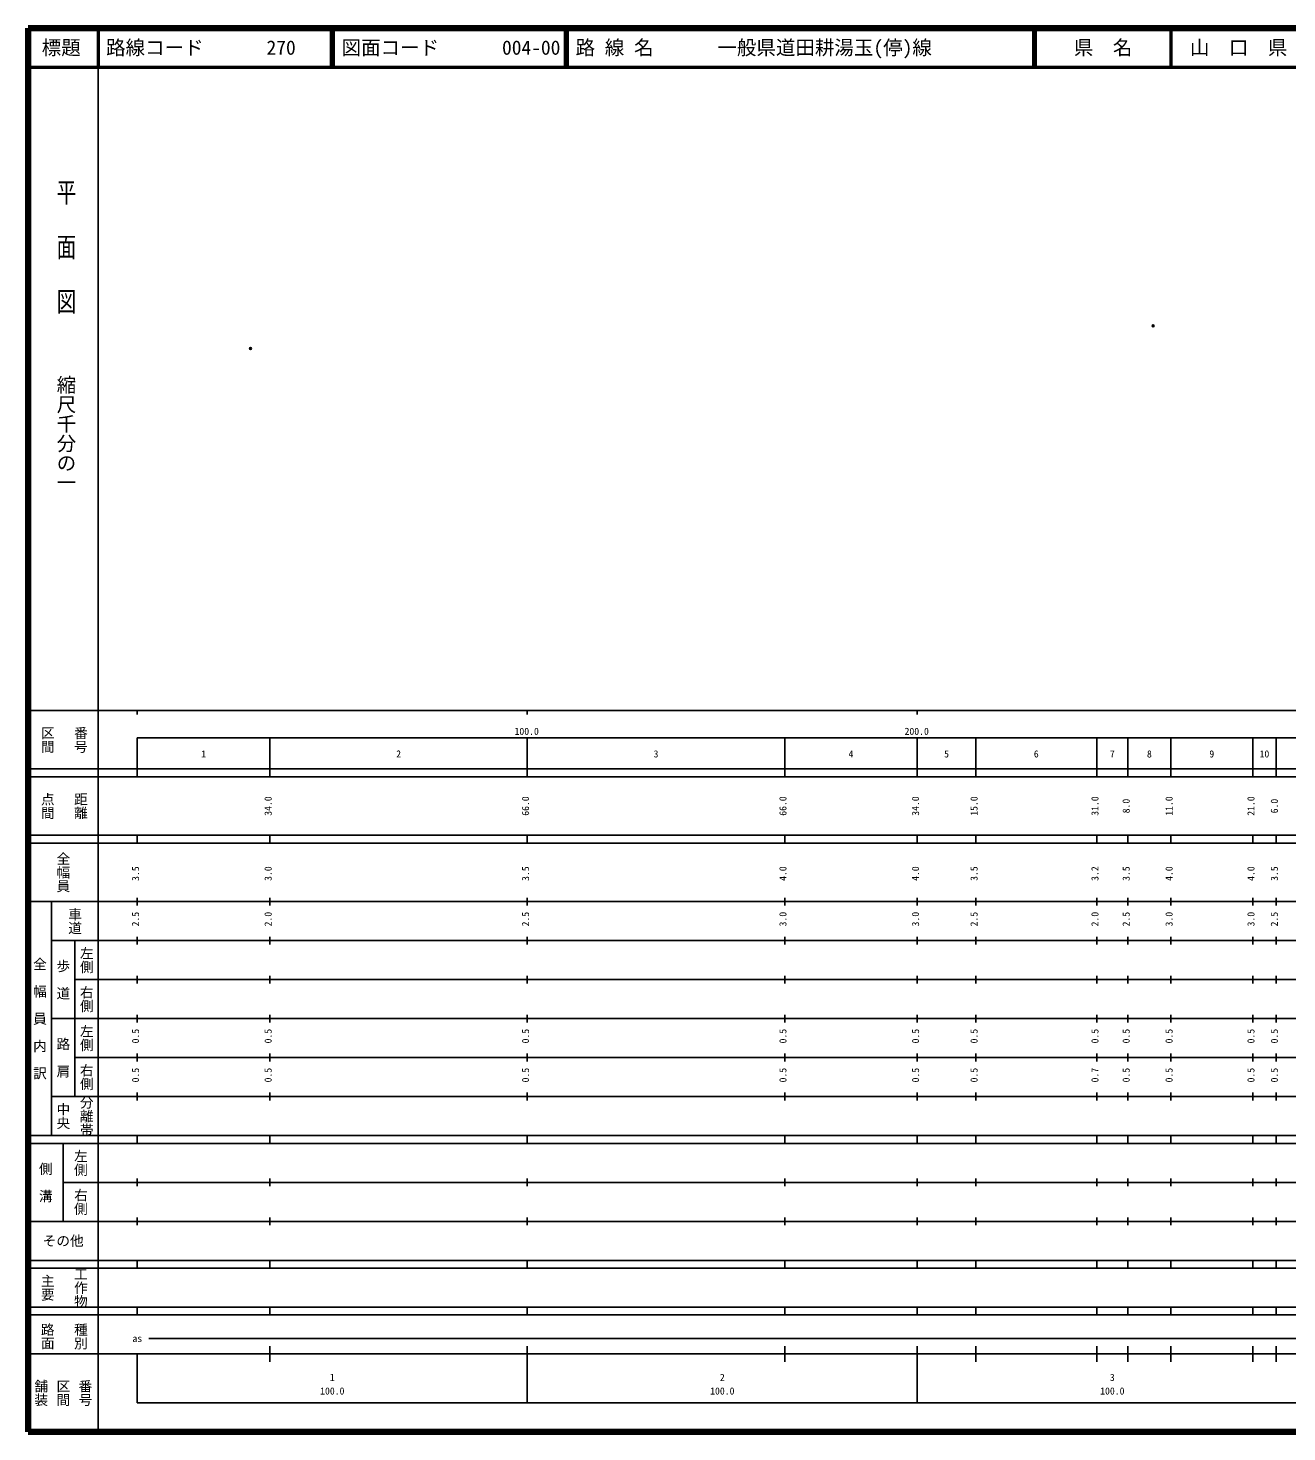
# Model space of a CAD drawing. Units: millimetres on the paper. Extents: x 40 to 680, y 20 to 380.
# Drawn here: x 40 to 362.8, y 20 to 380 of the extents above; entities that cross this region are included whole.
import ezdxf
from ezdxf.enums import TextEntityAlignment as Align

# ---------------------------------------------------------------- set-up
doc = ezdxf.new("R2010")
doc.units = ezdxf.units.MM
doc.header["$PDMODE"] = 32
doc.header["$PDSIZE"] = 0.5
doc.layers.add('M-OTRS', color=6, linetype='Continuous')
doc.layers.add('M-TTL-TXT', color=7, linetype='Continuous')
for name, color, linetype, lineweight in [('M-TTL', 2, 'Continuous', 140), ('M-TTL-BAND', 7, 'Continuous', 25), ('M-TTL-LINE', 7, 'Continuous', 50)]:
    doc.layers.add(name, color=color, linetype=linetype, lineweight=lineweight)
doc.styles.add('@ＭＳ ゴシック', font='')
doc.styles.add('ＭＳ ゴシック', font='')
doc.styles.get('@ＭＳ ゴシック').set_extended_font_data('@MS Gothic')
doc.styles.get('ＭＳ ゴシック').set_extended_font_data('MS Gothic')

msp = doc.modelspace()

# ---------------------------------------------------------------- linework, layer by layer
at = {"layer": 'M-OTRS'}
for p in [(328.443, 303.61), (97.035, 297.837)]:
    msp.add_point(p, dxfattribs=at)
at = {"layer": 'M-TTL'}
for p, q in [((40, 380), (40, 20)), ((680, 380), (40, 380)), ((40, 20), (680, 20))]:
    msp.add_line(p, q, dxfattribs=at)
at = {"layer": 'M-TTL-BAND'}
for p, q in [((58, 370), (58, 20)), ((40, 205), (579, 205)), ((68, 205), (68, 204)), ((168, 205), (168, 204)), ((268, 205), (268, 204)), ((68, 198), (579, 198)), ((68, 198), (68, 188)), ((102, 188), (102, 198)), ((168, 188), (168, 198)), ((234, 188), (234, 198)), ((268, 188), (268, 198)), ((283, 188), (283, 198)), ((314, 188), (314, 198)), ((322, 188), (322, 198)), ((333, 188), (333, 198)), ((354, 188), (354, 198)), ((360, 188), (360, 198)), ((40, 190), (579, 190)), ((40, 188), (579, 188)), ((40, 173), (579, 173)), ((68, 171), (68, 173)), ((102, 171), (102, 173)), ((168, 171), (168, 173)), ((234, 171), (234, 173)), ((268, 171), (268, 173)), ((283, 171), (283, 173)), ((314, 171), (314, 173)), ((322, 171), (322, 173)), ((333, 171), (333, 173)), ((354, 171), (354, 173)), ((360, 171), (360, 173)), ((40, 171), (579, 171)), ((40, 156), (579, 156)), ((46, 96), (46, 156)), ((68, 155), (68, 157)), ((102, 155), (102, 157)), ((168, 155), (168, 157)), ((234, 155), (234, 157)), ((268, 155), (268, 157)), ((283, 155), (283, 157)), ((314, 155), (314, 157)), ((322, 155), (322, 157)), ((333, 155), (333, 157)), ((354, 155), (354, 157)), ((360, 155), (360, 157)), ((46, 146), (579, 146)), ((52, 146), (52, 106)), ((68, 145), (68, 147)), ((102, 145), (102, 147)), ((168, 145), (168, 147)), ((234, 145), (234, 147)), ((268, 145), (268, 147)), ((283, 145), (283, 147)), ((314, 145), (314, 147)), ((322, 145), (322, 147)), ((333, 145), (333, 147)), ((354, 145), (354, 147)), ((360, 145), (360, 147)), ((68, 135), (68, 137)), ((102, 135), (102, 137)), ((168, 135), (168, 137)), ((234, 135), (234, 137)), ((268, 135), (268, 137)), ((283, 135), (283, 137)), ((314, 135), (314, 137)), ((322, 135), (322, 137)), ((333, 135), (333, 137)), ((354, 135), (354, 137)), ((360, 135), (360, 137)), ((52, 136), (579, 136)), ((46, 126), (579, 126)), ((68, 125), (68, 127)), ((102, 125), (102, 127)), ((168, 125), (168, 127)), ((234, 125), (234, 127)), ((268, 125), (268, 127)), ((283, 125), (283, 127)), ((314, 125), (314, 127)), ((322, 125), (322, 127)), ((333, 125), (333, 127)), ((354, 125), (354, 127)), ((360, 125), (360, 127)), ((52, 116), (579, 116)), ((68, 115), (68, 117)), ((102, 115), (102, 117)), ((168, 115), (168, 117)), ((234, 115), (234, 117)), ((268, 115), (268, 117)), ((283, 115), (283, 117)), ((314, 115), (314, 117)), ((322, 115), (322, 117)), ((333, 115), (333, 117)), ((354, 115), (354, 117)), ((360, 115), (360, 117)), ((46, 106), (579, 106)), ((68, 105), (68, 107)), ((102, 105), (102, 107)), ((168, 105), (168, 107)), ((234, 105), (234, 107)), ((268, 105), (268, 107)), ((283, 105), (283, 107)), ((314, 105), (314, 107)), ((322, 105), (322, 107)), ((333, 105), (333, 107)), ((354, 105), (354, 107)), ((360, 105), (360, 107)), ((40, 96), (579, 96)), ((40, 94), (579, 94)), ((49, 94), (49, 74)), ((68, 94), (68, 96)), ((102, 94), (102, 96)), ((168, 94), (168, 96)), ((234, 94), (234, 96)), ((268, 94), (268, 96)), ((283, 94), (283, 96)), ((314, 94), (314, 96)), ((322, 94), (322, 96)), ((333, 94), (333, 96)), ((354, 94), (354, 96)), ((360, 94), (360, 96)), ((49, 84), (579, 84)), ((68, 83), (68, 85)), ((102, 83), (102, 85)), ((168, 83), (168, 85)), ((234, 83), (234, 85)), ((268, 83), (268, 85)), ((283, 83), (283, 85)), ((314, 83), (314, 85)), ((322, 83), (322, 85)), ((333, 83), (333, 85)), ((354, 83), (354, 85)), ((360, 83), (360, 85)), ((40, 74), (579, 74)), ((68, 73), (68, 75)), ((102, 73), (102, 75)), ((168, 73), (168, 75)), ((234, 73), (234, 75)), ((268, 73), (268, 75)), ((283, 73), (283, 75)), ((314, 73), (314, 75)), ((322, 73), (322, 75)), ((333, 73), (333, 75)), ((354, 73), (354, 75)), ((360, 73), (360, 75)), ((40, 64), (579, 64)), ((40, 62), (579, 62)), ((68, 62), (68, 64)), ((102, 62), (102, 64)), ((168, 62), (168, 64)), ((234, 62), (234, 64)), ((268, 62), (268, 64)), ((283, 62), (283, 64)), ((314, 62), (314, 64)), ((322, 62), (322, 64)), ((333, 62), (333, 64)), ((354, 62), (354, 64)), ((360, 62), (360, 64)), ((40, 52), (579, 52)), ((68, 50), (68, 52)), ((102, 50), (102, 52)), ((168, 50), (168, 52)), ((234, 50), (234, 52)), ((268, 50), (268, 52)), ((283, 50), (283, 52)), ((314, 50), (314, 52)), ((322, 50), (322, 52)), ((333, 50), (333, 52)), ((354, 50), (354, 52)), ((360, 50), (360, 52)), ((40, 50), (579, 50)), ((71, 44), (565, 44)), ((40, 40), (579, 40)), ((68, 40), (68, 27.5)), ((102, 38), (102, 42)), ((168, 27.5), (168, 42)), ((234, 38), (234, 42)), ((268, 27.5), (268, 42)), ((283, 38), (283, 42)), ((314, 38), (314, 42)), ((322, 38), (322, 42)), ((333, 38), (333, 42)), ((354, 38), (354, 42)), ((360, 38), (360, 42)), ((68, 27.5), (579, 27.5))]:
    msp.add_line(p, q, dxfattribs=at)
at = {"layer": 'M-TTL-LINE'}
for p, q in [((58, 380), (58, 370)), ((117.75, 380), (117.75, 370)), ((118.25, 380), (118.25, 370)), ((177.75, 380), (177.75, 370)), ((178.25, 380), (178.25, 370)), ((297.75, 380), (297.75, 370)), ((298.25, 380), (298.25, 370)), ((333, 380), (333, 370)), ((40, 370), (680, 370))]:
    msp.add_line(p, q, dxfattribs=at)

# ---------------------------------------------------------------- texts
at = {"layer": 'M-TTL-BAND', "style": '@ＭＳ ゴシック', "width": 1.4}
msp.add_text('平  面  図', height=3.666, rotation=270, dxfattribs=at).set_placement((49.777, 306.475), align=Align.MIDDLE_RIGHT)
at = {"layer": 'M-TTL-BAND', "style": '@ＭＳ ゴシック'}
msp.add_text('縮尺千分の一', height=3.666, rotation=270, dxfattribs=at).set_placement((49.777, 261.03), align=Align.MIDDLE_RIGHT)
for s, p in [('区間', (45, 197.5)), ('番号', (53.5, 197.5)), ('点間', (45, 180.5)), ('距離', (53.5, 180.5)), ('全幅員', (49, 163.5)), ('車道', (52, 151)), ('左側', (55, 141)), ('全\u3000幅\u3000員\u3000内\u3000訳', (43, 126)), ('歩\u3000道', (49, 136)), ('右側', (55, 131)), ('左側', (55, 121)), ('路\u3000肩', (49, 116)), ('右側', (55, 111)), ('分離帯', (55, 101)), ('中央', (49, 101)), ('左側', (53.5, 89)), ('側\u3000溝', (44.5, 84)), ('右側', (53.5, 79)), ('工作物', (53.5, 57)), ('主要', (45, 57)), ('路面', (45, 44.5)), ('種別', (53.5, 44.5)), ('舗装', (43.333, 30)), ('区間', (49, 30)), ('番号', (54.667, 30))]:
    msp.add_text(s, height=2.566, rotation=270, dxfattribs=at).set_placement(p, align=Align.MIDDLE_CENTER)
at = {"layer": 'M-TTL-BAND', "style": 'ＭＳ ゴシック'}
for s, p in [('100.0', (167.844, 198.195)), ('200.0', (267.844, 198.195)), ('1', (85, 192.405)), ('2', (135, 192.405)), ('3', (201, 192.405)), ('4', (251, 192.405)), ('5', (275.5, 192.405)), ('6', (298.5, 192.405)), ('7', (318, 192.405)), ('8', (327.5, 192.405)), ('9', (343.5, 192.405)), ('10', (357, 192.405)), ('as', (68, 42.5)), ('1', (118, 32.523)), ('2', (218, 32.523)), ('3', (318, 32.523)), ('100.0', (118, 29.033)), ('100.0', (218, 29.033)), ('100.0', (318, 29.033))]:
    msp.add_text(s, height=1.833, dxfattribs=at).set_placement(p, align=Align.BOTTOM_CENTER)
for s, p in [('34.0', (103, 180.5)), ('66.0', (169, 180.5)), ('66.0', (235, 180.5)), ('34.0', (269, 180.5)), ('15.0', (284, 180.5)), ('31.0', (315, 180.5)), ('8.0', (323, 180.5)), ('11.0', (334, 180.5)), ('21.0', (355, 180.5)), ('6.0', (361, 180.5)), ('3.5', (69, 163.174)), ('3.0', (103, 163.174)), ('3.5', (169, 163.174)), ('4.0', (235, 163.174)), ('4.0', (269, 163.174)), ('3.5', (284, 163.174)), ('3.2', (315, 163.174)), ('3.5', (323, 163.174)), ('4.0', (334, 163.174)), ('4.0', (355, 163.174)), ('3.5', (361, 163.174)), ('2.5', (69, 151.5)), ('2.0', (103, 151.5)), ('2.5', (169, 151.5)), ('3.0', (235, 151.5)), ('3.0', (269, 151.5)), ('2.5', (284, 151.5)), ('2.0', (315, 151.5)), ('2.5', (323, 151.5)), ('3.0', (334, 151.5)), ('3.0', (355, 151.5)), ('2.5', (361, 151.5)), ('0.5', (69, 121.5)), ('0.5', (103, 121.5)), ('0.5', (169, 121.5)), ('0.5', (235, 121.5)), ('0.5', (269, 121.5)), ('0.5', (284, 121.5)), ('0.5', (315, 121.5)), ('0.5', (323, 121.5)), ('0.5', (334, 121.5)), ('0.5', (355, 121.5)), ('0.5', (361, 121.5)), ('0.5', (69, 111.5)), ('0.5', (103, 111.5)), ('0.5', (169, 111.5)), ('0.5', (235, 111.5)), ('0.5', (269, 111.5)), ('0.5', (284, 111.5)), ('0.7', (315, 111.5)), ('0.5', (323, 111.5)), ('0.5', (334, 111.5)), ('0.5', (355, 111.5)), ('0.5', (361, 111.5))]:
    msp.add_text(s, height=1.833, rotation=90, dxfattribs=at).set_placement(p, align=Align.BOTTOM_CENTER)
msp.add_text('その他', height=2.566, dxfattribs=at).set_placement((49, 69), align=Align.MIDDLE_CENTER)
at = {"layer": 'M-TTL-TXT', "style": 'ＭＳ ゴシック'}
for s, p in [('標題', (48.5, 375)), ('県\u3000名', (315.625, 375)), ('山\u3000口\u3000県', (350.375, 375))]:
    msp.add_text(s, height=3.666, dxfattribs=at).set_placement(p, align=Align.MIDDLE_CENTER)
for s, p in [('路線コード', (60, 375)), ('270', (101.142, 375)), ('図面コード', (120.38, 375)), ('004-00', (161.521, 375)), ('路 線 名', (180.38, 375)), ('一般県道田耕湯玉(停)線', (216.734, 375))]:
    msp.add_text(s, height=3.666, dxfattribs=at).set_placement(p, align=Align.MIDDLE_LEFT)

doc.saveas('drawing.dxf')
